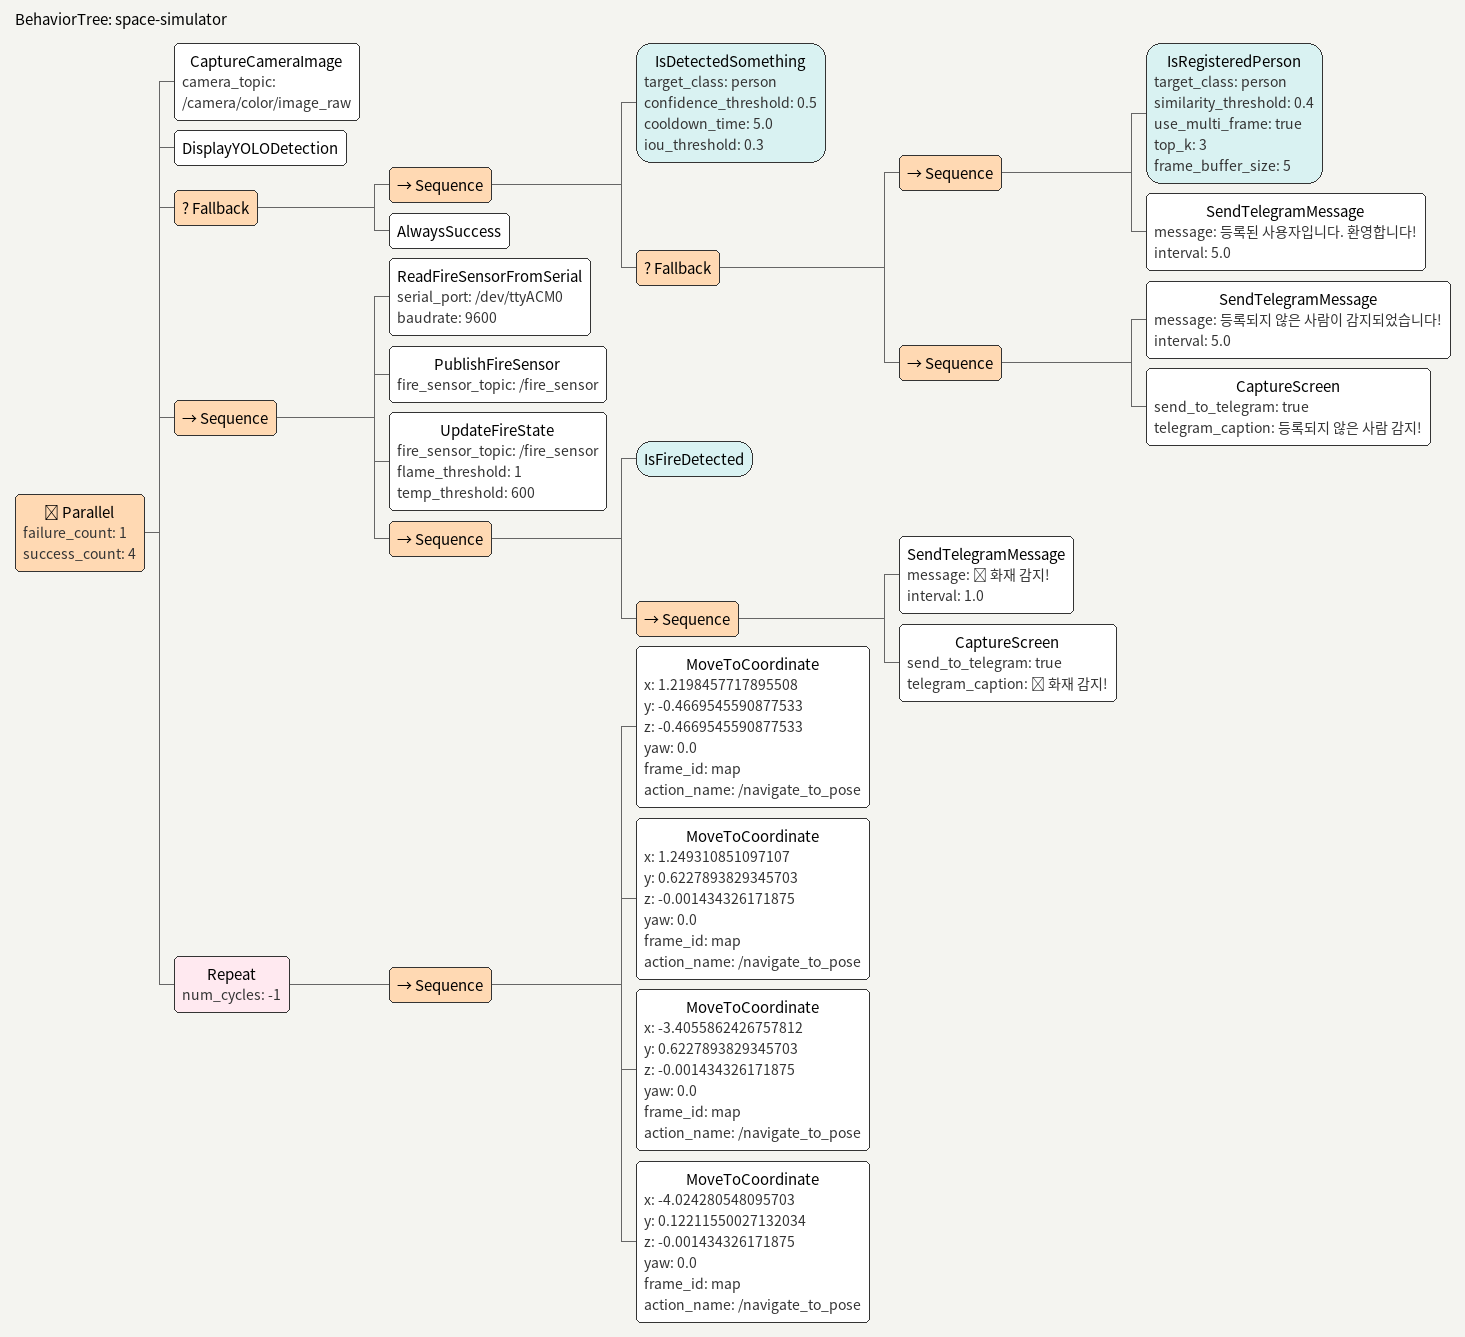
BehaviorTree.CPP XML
<?xml version="1.0" encoding="UTF-8"?>
<root BTCPP_format="4">
  <BehaviorTree ID="space-simulator">
    <Parallel failure_count="1"
              success_count="4">
      <CaptureCameraImage camera_topic="/camera/color/image_raw"/>
      <DisplayYOLODetection/>
      <Fallback>
        <Sequence>
          <IsDetectedSomething target_class="person"
                               confidence_threshold="0.5"
                               cooldown_time="5.0"
                               iou_threshold="0.3"/>
          <Fallback>
            <Sequence>
              <IsRegisteredPerson target_class="person"
                                  similarity_threshold="0.4"
                                  use_multi_frame="true"
                                  top_k="3"
                                  frame_buffer_size="5"/>
              <SendTelegramMessage message="등록된 사용자입니다. 환영합니다!"
                                   interval="5.0"/>
            </Sequence>
            <Sequence>
              <SendTelegramMessage message="등록되지 않은 사람이 감지되었습니다!"
                                   interval="5.0"/>
              <CaptureScreen send_to_telegram="true"
                             telegram_caption="등록되지 않은 사람 감지!"/>
            </Sequence>
          </Fallback>
        </Sequence>
        <AlwaysSuccess/>
      </Fallback>
      <Sequence>
        <ReadFireSensorFromSerial serial_port="/dev/ttyACM0"
                                  baudrate="9600"/>
        <PublishFireSensor fire_sensor_topic="/fire_sensor"/>
        <UpdateFireState fire_sensor_topic="/fire_sensor"
                         flame_threshold="1"
                         temp_threshold="600"/>
        <Sequence>
          <IsFireDetected/>
          <Sequence>
            <SendTelegramMessage message="🔥 화재 감지!"
                                 interval="1.0"/>
            <CaptureScreen send_to_telegram="true"
                           telegram_caption="🔥 화재 감지!"/>
          </Sequence>
        </Sequence>
      </Sequence>
      <Repeat num_cycles="-1">
        <Sequence>
          <MoveToCoordinate x="1.2198457717895508"
                            y="-0.4669545590877533"
                            z="-0.4669545590877533"
                            yaw="0.0"
                            frame_id="map"
                            action_name="/navigate_to_pose"/>
          <MoveToCoordinate x="1.249310851097107"
                            y="0.6227893829345703"
                            z="-0.001434326171875"
                            yaw="0.0"
                            frame_id="map"
                            action_name="/navigate_to_pose"/>
          <MoveToCoordinate x="-3.4055862426757812"
                            y="0.6227893829345703"
                            z="-0.001434326171875"
                            yaw="0.0"
                            frame_id="map"
                            action_name="/navigate_to_pose"/>
          <MoveToCoordinate x="-4.024280548095703"
                            y="0.12211550027132034"
                            z="-0.001434326171875"
                            yaw="0.0"
                            frame_id="map"
                            action_name="/navigate_to_pose"/>
        </Sequence>
      </Repeat>
    </Parallel>
  </BehaviorTree>

</root>
